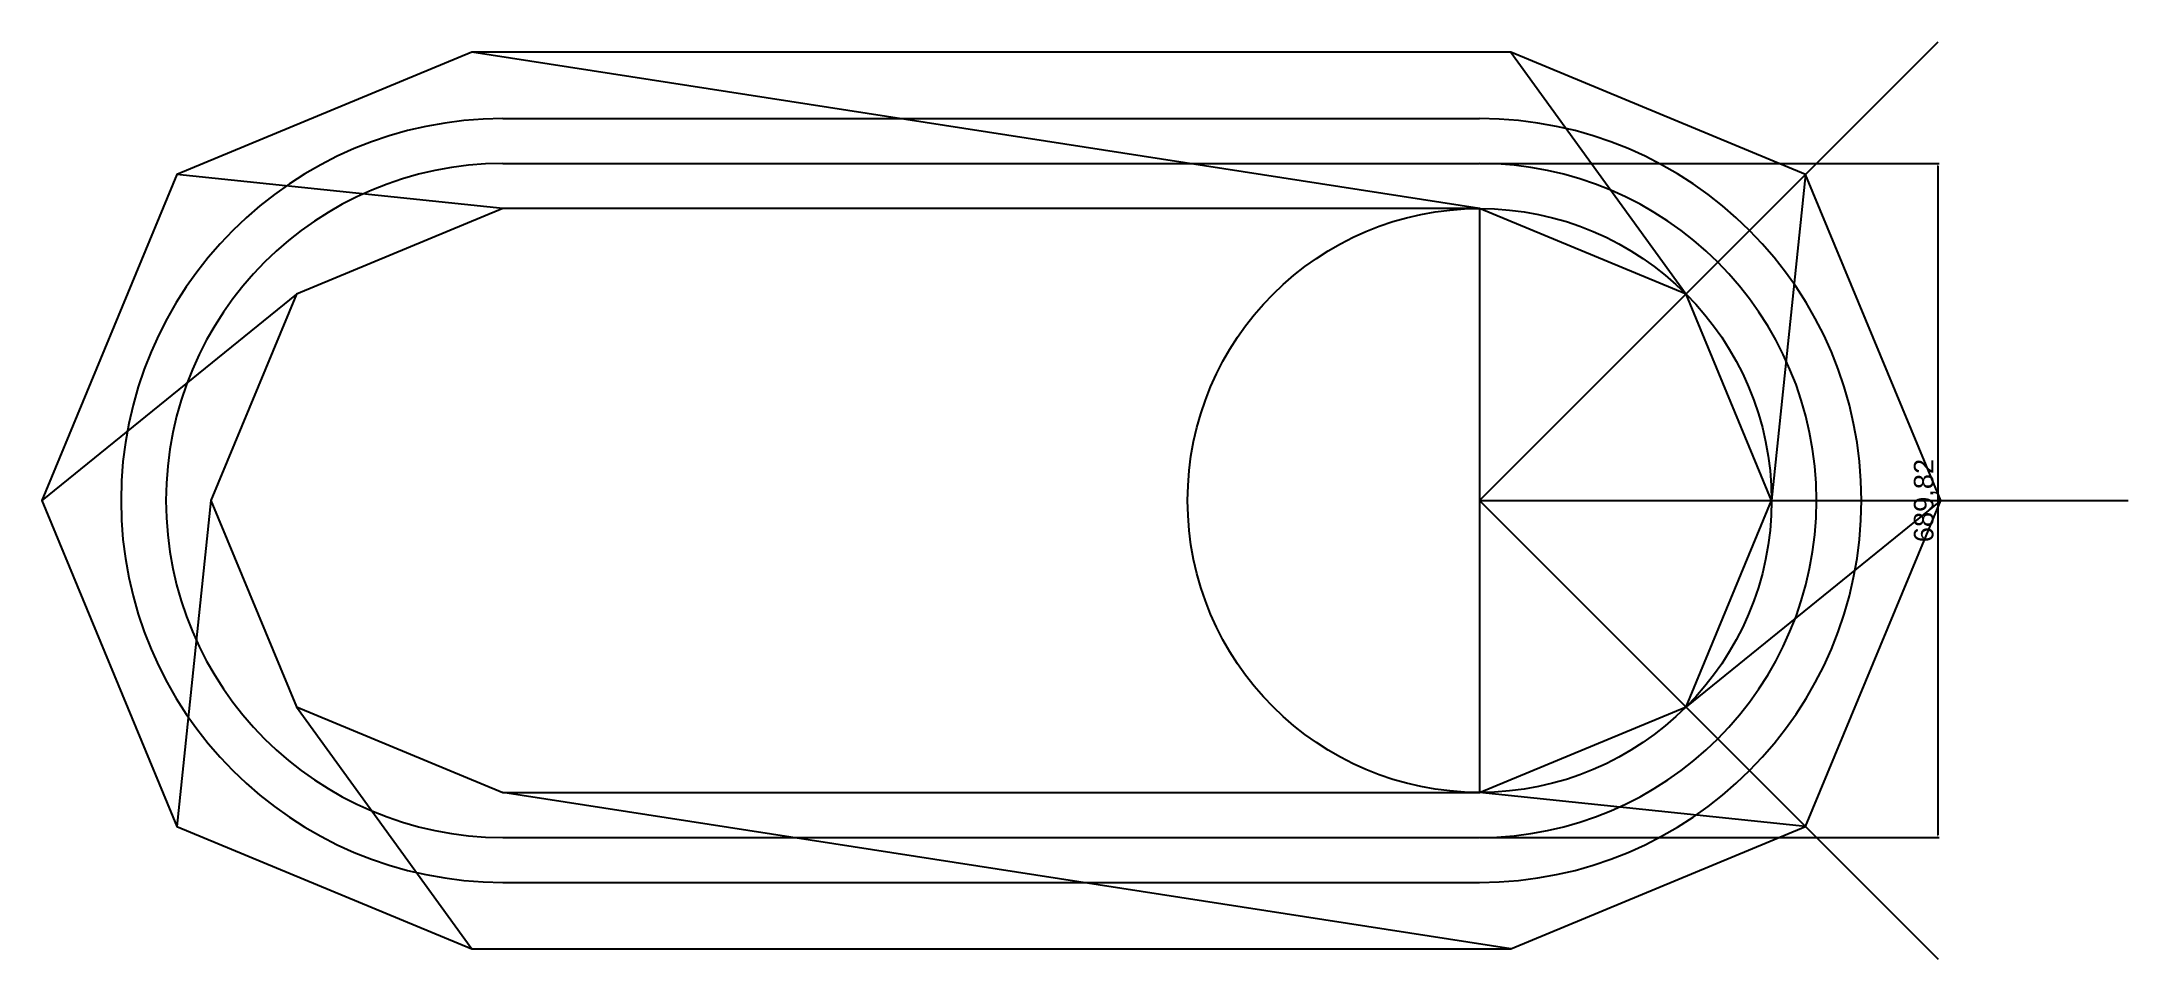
# Model space of a CAD drawing. Header units: millimetres. Extents: x 1928 to 4065, y 1186 to 2125.
import ezdxf

# ---------------------------------------------------------------- set-up
doc = ezdxf.new("R2010")
doc.units = ezdxf.units.MM
doc.layers.add('Layer1', color=70, linetype='Continuous')
doc.layers.add('SUP', color=20, linetype='Continuous')
doc.styles.get("Standard").update_dxf_attribs({"font": 'arial.ttf'})
doc.dimstyles.new('ISO-25', dxfattribs={"dimtxt": 2.5, "dimasz": 2.5, "dimexe": 1.25, "dimexo": 0.625, "dimtad": 1, "dimtxsty": 'Standard', "dimcen": 2.5, "dimadec": 0, "dimazin": 0, "dimtfac": 1, "dimtmove": 0, "dimatfit": 3, "dimfxl": 1, "dimarcsym": 0})

# ---------------------------------------------------------------- blocks, each defined once
blk = doc.blocks.new('*D1')
at = {"layer": 'Defpoints', "color": 0, "transparency": 16777216}
for p in [(3400.4, 2000.7), (3400.4, 1310.8), (3869.5, 1310.8)]:
    blk.add_point(p, dxfattribs=at)
at = {"layer": 'SUP', "color": 0, "lineweight": -2, "transparency": 16777216}
for p, q in [((3401, 2000.7), (3870.8, 2000.7)), ((3869.5, 1998.2), (3869.5, 1313.3)), ((3401, 1310.8), (3870.8, 1310.8))]:
    blk.add_line(p, q, dxfattribs=at)
at = {"layer": 'SUP', "color": 0, "transparency": 16777216}
for points in [[(3869.1, 1998.2), (3869.9, 1998.2), (3869.5, 2000.7)], [(3869.1, 1313.3), (3869.9, 1313.3), (3869.5, 1310.8)]]:
    blk.add_solid(points, dxfattribs=at)
at = {"layer": 'SUP', "color": 0, "transparency": 16777216, "insert": (3856.9, 1655.7), "char_height": 20, "attachment_point": 5, "rotation": 90}
blk.add_mtext('689,82', dxfattribs=at)

msp = doc.modelspace()

# ---------------------------------------------------------------- linework, layer by layer
for p, q in [((2400.401, 2046.658), (3400.401, 2046.658)), ((2400.401, 2000.658), (3400.401, 2000.658)), ((2400.401, 1310.837), (3400.401, 1310.837)), ((2400.401, 1264.837), (3400.401, 1264.837))]:
    msp.add_line(p, q)
for centre, radius, start, end in [((2400.401, 1655.747), 390.91, 90, 270), ((3400.401, 1655.747), 390.91, 270, 90), ((2400.401, 1655.747), 344.91, 90, 270), ((3400.401, 1655.747), 344.91, 270, 90)]:
    msp.add_arc(centre, radius, start, end)
at = {"layer": 'Layer1'}
for p, q in [((3400.401, 1954.658), (2368.575, 2114.658)), ((3432.227, 2114.658), (3611.763, 1867.109)), ((2400.401, 1954.658), (2066.581, 1989.568)), ((3734.222, 1989.568), (3699.312, 1655.747)), ((2189.04, 1867.109), (1928.308, 1655.747)), ((2101.491, 1655.747), (2066.581, 1321.927)), ((3872.494, 1655.747), (3611.763, 1444.386)), ((2189.04, 1444.386), (2368.575, 1196.837)), ((3432.227, 1196.837), (2400.401, 1356.837)), ((3734.222, 1321.927), (3400.401, 1356.837))]:
    msp.add_line(p, q, dxfattribs=at)
for points in [[(3432.227, 2114.658), (2368.575, 2114.658), (2066.581, 1989.568), (1928.308, 1655.747), (2066.581, 1321.927), (2368.575, 1196.837), (3432.227, 1196.837), (3734.222, 1321.927), (3872.494, 1655.747), (3734.222, 1989.568)], [(3400.401, 1954.658), (2400.401, 1954.658), (2189.04, 1867.109), (2101.491, 1655.747), (2189.04, 1444.386), (2400.401, 1356.837), (3400.401, 1356.837), (3611.763, 1444.386), (3699.312, 1655.747), (3611.763, 1867.109)]]:
    msp.add_lwpolyline(points, close=True, dxfattribs=at)
at = {"layer": 'SUP'}
for p, q in [((3400.401, 1655.747), (3870.013, 2125.359)), ((3400.401, 1954.658), (3400.401, 1356.837)), ((3400.401, 1655.747), (4064.533, 1655.747)), ((3400.401, 1655.747), (3870.013, 1186.135))]:
    msp.add_line(p, q, dxfattribs=at)
msp.add_circle((3400.401, 1655.747), 298.91, dxfattribs=at)

# ---------------------------------------------------------------- dimensions: what is measured, and where the dimension line sits
dim = msp.add_linear_dim(base=(3869.523, 1310.837), p1=(3400.401, 2000.658), p2=(3400.401, 1310.837), angle=90, dimstyle='ISO-25', override={"dimtxt": 20}, dxfattribs=at)
dim.commit()
dim.dimension.update_dxf_attribs({"geometry": '*D1', "text_midpoint": (3856.879, 1655.747)})

doc.saveas('drawing.dxf')
